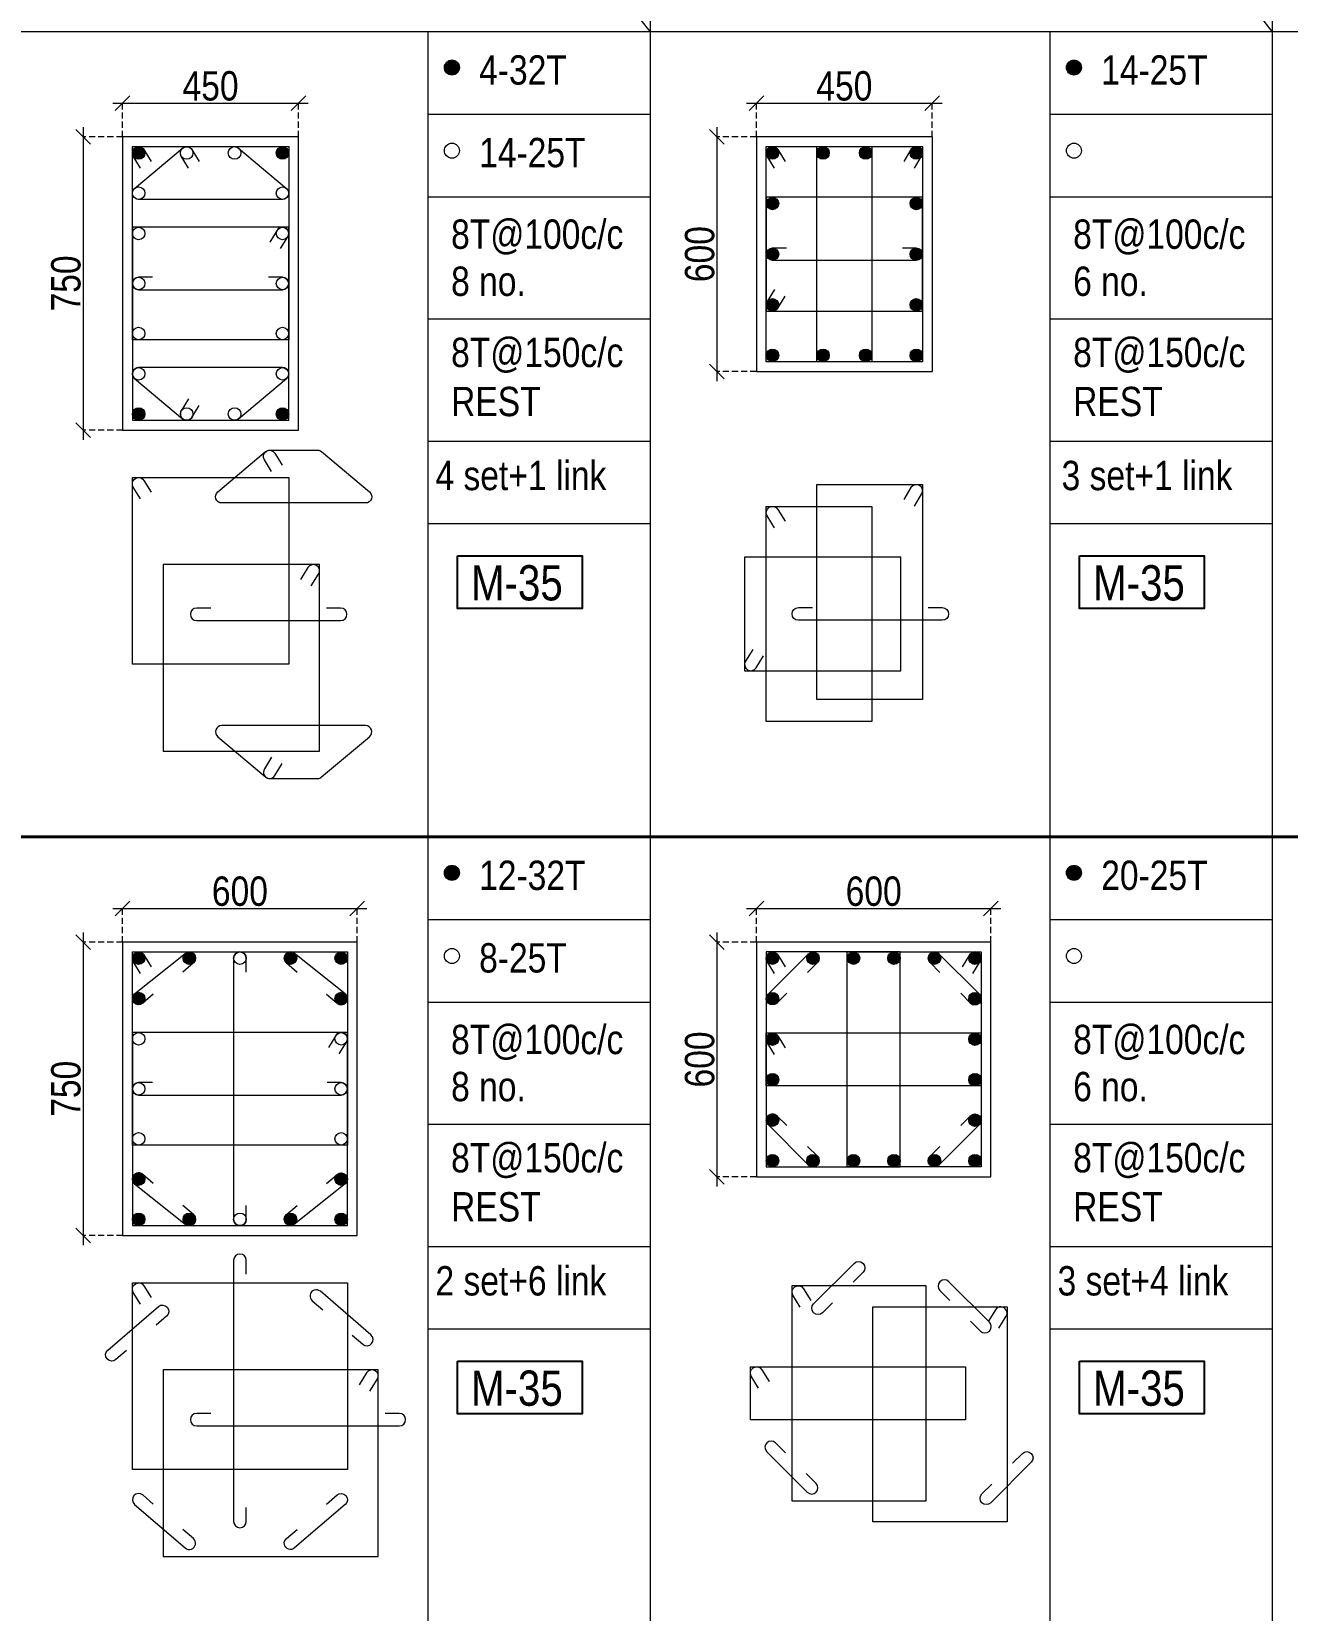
# Model space of a CAD drawing. Header units: millimetres. Extents: x 1112055 to 3390982, y -148532 to 766891.
# Drawn here: x 2790046 to 2802894, y 625028 to 641182 of the extents above; entities that cross this region are included whole.
import ezdxf
from ezdxf.enums import TextEntityAlignment as Align

# ---------------------------------------------------------------- set-up
doc = ezdxf.new("R2010")
doc.units = ezdxf.units.MM
doc.header["$PDMODE"] = 35
doc.header["$PDSIZE"] = -25
doc.linetypes.add('DASHED2', pattern=[0.375, 0.25, -0.125])
doc.linetypes.add('Hidden', pattern=[9.525, 6.35, -3.175])
for name, color, linetype, lineweight in [('B COL. SIZE DIM', 220, 'Continuous', 25), ('B COLSCH', 204, 'Continuous', 20), ('B COLUMN', 1, 'Hidden', 9), ('B STEEL', 34, 'Continuous', 15)]:
    doc.layers.add(name, color=color, linetype=linetype, lineweight=lineweight)
doc.layers.add('B TEXT', color=7, linetype='Continuous')
doc.styles.add('dim inside', font='romans.shx', dxfattribs={"width": 0.8, "height": 125})
doc.styles.add('SWINC', font='swissc.ttf')
doc.dimstyles.new('dim inside', dxfattribs={"dimtxt": 125, "dimasz": 100, "dimexe": 0, "dimexo": 0, "dimgap": 10, "dimtad": 0, "dimdec": 0, "dimzin": 0, "dimdsep": 46, "dimtxsty": 'dim inside', "dimblk": 'SMALL', "dimcen": 0.09, "dimadec": 0, "dimazin": 0, "dimtfac": 1, "dimtdec": 0, "dimtofl": 0, "dimtmove": 0, "dimatfit": 3, "dimfxl": 1, "dimtolj": 1, "dimtzin": 0, "dimarcsym": 2})

# ---------------------------------------------------------------- blocks, each defined once
blk = doc.blocks.new('_Oblique')
at = {"color": 0, "linetype": 'ByBlock', "lineweight": -2}
blk.add_line((-0.5, -0.5), (0.5, 0.5), dxfattribs=at)
blk = doc.blocks.new('*D5541')
at = {"layer": 'B COL. SIZE DIM', "color": 250, "lineweight": 9, "ltscale": 250, "transparency": 16777216}
blk.add_line((2790877, 632210), (2793477, 632210), dxfattribs=at)
at = {"layer": 'B COL. SIZE DIM', "color": 250, "linetype": 'DASHED2', "lineweight": 9, "ltscale": 250, "transparency": 16777216}
for p, q in [((2790977, 631865), (2790977, 632210)), ((2793377, 631865), (2793377, 632210))]:
    blk.add_line(p, q, dxfattribs=at)
at = {"layer": 'Defpoints', "color": 0, "lineweight": 40, "transparency": 16777216}
for p in [(2793377, 632210), (2790977, 631865), (2793377, 631865)]:
    blk.add_point(p, dxfattribs=at)
at = {"layer": 'B COL. SIZE DIM', "color": 250, "lineweight": 9, "transparency": 16777216, "xscale": 150, "yscale": 150, "zscale": 150, "rotation": 180}
blk.add_blockref('_Oblique', (2790977, 632210), dxfattribs=at)
at = {"layer": 'B COL. SIZE DIM', "color": 250, "lineweight": 9, "transparency": 16777216, "xscale": 150, "yscale": 150, "zscale": 150}
blk.add_blockref('_Oblique', (2793377, 632210), dxfattribs=at)
at = {"layer": 'B COL. SIZE DIM', "color": 6, "transparency": 16777216, "insert": (2792177, 632385), "char_height": 300, "attachment_point": 5, "style": 'SWINC'}
blk.add_mtext('\\A1;600', dxfattribs=at)
blk = doc.blocks.new('*D5542')
at = {"layer": 'B COL. SIZE DIM', "color": 250, "lineweight": 9, "ltscale": 250, "transparency": 16777216}
blk.add_line((2790573, 631965), (2790573, 628765), dxfattribs=at)
at = {"layer": 'B COL. SIZE DIM', "color": 250, "linetype": 'DASHED2', "lineweight": 9, "ltscale": 250, "transparency": 16777216}
for p, q in [((2790977, 631865), (2790573, 631865)), ((2790977, 628865), (2790573, 628865))]:
    blk.add_line(p, q, dxfattribs=at)
at = {"layer": 'Defpoints', "color": 0, "lineweight": 40, "transparency": 16777216}
for p in [(2790977, 631865), (2790573, 628865), (2790977, 628865)]:
    blk.add_point(p, dxfattribs=at)
at = {"layer": 'B COL. SIZE DIM', "color": 250, "lineweight": 9, "transparency": 16777216, "xscale": 150, "yscale": 150, "zscale": 150}
for p, rotation in [((2790573, 631865), 90), ((2790573, 628865), 270)]:
    blk.add_blockref('_Oblique', p, dxfattribs=dict(at, rotation=rotation))
at = {"layer": 'B COL. SIZE DIM', "color": 6, "transparency": 16777216, "insert": (2790398, 630365), "char_height": 300, "attachment_point": 5, "rotation": 90, "style": 'SWINC'}
blk.add_mtext('\\A1;750', dxfattribs=at)
blk = doc.blocks.new('*D5553')
at = {"layer": 'B COL. SIZE DIM', "color": 250, "lineweight": 9, "ltscale": 250, "transparency": 16777216}
blk.add_line((2797361, 632210), (2799961, 632210), dxfattribs=at)
at = {"layer": 'B COL. SIZE DIM', "color": 250, "linetype": 'DASHED2', "lineweight": 9, "ltscale": 250, "transparency": 16777216}
for p, q in [((2797461, 631865), (2797461, 632210)), ((2799861, 631865), (2799861, 632210))]:
    blk.add_line(p, q, dxfattribs=at)
at = {"layer": 'Defpoints', "color": 0, "lineweight": 40, "transparency": 16777216}
for p in [(2799861, 632210), (2797461, 631865), (2799861, 631865)]:
    blk.add_point(p, dxfattribs=at)
at = {"layer": 'B COL. SIZE DIM', "color": 250, "lineweight": 9, "transparency": 16777216, "xscale": 150, "yscale": 150, "zscale": 150, "rotation": 180}
blk.add_blockref('_Oblique', (2797461, 632210), dxfattribs=at)
at = {"layer": 'B COL. SIZE DIM', "color": 250, "lineweight": 9, "transparency": 16777216, "xscale": 150, "yscale": 150, "zscale": 150}
blk.add_blockref('_Oblique', (2799861, 632210), dxfattribs=at)
at = {"layer": 'B COL. SIZE DIM', "color": 6, "transparency": 16777216, "insert": (2798661, 632385), "char_height": 300, "attachment_point": 5, "style": 'SWINC'}
blk.add_mtext('\\A1;600', dxfattribs=at)
blk = doc.blocks.new('*D5554')
at = {"layer": 'B COL. SIZE DIM', "color": 250, "lineweight": 9, "ltscale": 250, "transparency": 16777216}
blk.add_line((2797057, 631965), (2797057, 629365), dxfattribs=at)
at = {"layer": 'B COL. SIZE DIM', "color": 250, "linetype": 'DASHED2', "lineweight": 9, "ltscale": 250, "transparency": 16777216}
for p, q in [((2797461, 631865), (2797057, 631865)), ((2797461, 629465), (2797057, 629465))]:
    blk.add_line(p, q, dxfattribs=at)
at = {"layer": 'Defpoints', "color": 0, "lineweight": 40, "transparency": 16777216}
for p in [(2797461, 631865), (2797057, 629465), (2797461, 629465)]:
    blk.add_point(p, dxfattribs=at)
at = {"layer": 'B COL. SIZE DIM', "color": 250, "lineweight": 9, "transparency": 16777216, "xscale": 150, "yscale": 150, "zscale": 150}
for p, rotation in [((2797057, 631865), 90), ((2797057, 629465), 270)]:
    blk.add_blockref('_Oblique', p, dxfattribs=dict(at, rotation=rotation))
at = {"layer": 'B COL. SIZE DIM', "color": 6, "transparency": 16777216, "insert": (2796882, 630665), "char_height": 300, "attachment_point": 5, "rotation": 90, "style": 'SWINC'}
blk.add_mtext('\\A1;600', dxfattribs=at)
blk = doc.blocks.new('*D5727')
at = {"layer": 'B COL. SIZE DIM', "color": 250, "lineweight": 9, "ltscale": 250, "transparency": 16777216}
blk.add_line((2790877, 640450), (2792877, 640450), dxfattribs=at)
at = {"layer": 'B COL. SIZE DIM', "color": 250, "linetype": 'DASHED2', "lineweight": 9, "ltscale": 250, "transparency": 16777216}
for p, q in [((2790977, 640105), (2790977, 640450)), ((2792777, 640105), (2792777, 640450))]:
    blk.add_line(p, q, dxfattribs=at)
at = {"layer": 'Defpoints', "color": 0, "lineweight": 40, "transparency": 16777216}
for p in [(2792777, 640450), (2790977, 640105), (2792777, 640105)]:
    blk.add_point(p, dxfattribs=at)
at = {"layer": 'B COL. SIZE DIM', "color": 250, "lineweight": 9, "transparency": 16777216, "xscale": 150, "yscale": 150, "zscale": 150, "rotation": 180}
blk.add_blockref('_Oblique', (2790977, 640450), dxfattribs=at)
at = {"layer": 'B COL. SIZE DIM', "color": 250, "lineweight": 9, "transparency": 16777216, "xscale": 150, "yscale": 150, "zscale": 150}
blk.add_blockref('_Oblique', (2792777, 640450), dxfattribs=at)
at = {"layer": 'B COL. SIZE DIM', "color": 6, "transparency": 16777216, "insert": (2791877, 640625), "char_height": 300, "attachment_point": 5, "style": 'SWINC'}
blk.add_mtext('\\A1;450', dxfattribs=at)
blk = doc.blocks.new('*D5728')
at = {"layer": 'B COL. SIZE DIM', "color": 250, "lineweight": 9, "ltscale": 250, "transparency": 16777216}
blk.add_line((2790573, 640205), (2790573, 637005), dxfattribs=at)
at = {"layer": 'B COL. SIZE DIM', "color": 250, "linetype": 'DASHED2', "lineweight": 9, "ltscale": 250, "transparency": 16777216}
for p, q in [((2790977, 640105), (2790573, 640105)), ((2790977, 637105), (2790573, 637105))]:
    blk.add_line(p, q, dxfattribs=at)
at = {"layer": 'Defpoints', "color": 0, "lineweight": 40, "transparency": 16777216}
for p in [(2790977, 640105), (2790573, 637105), (2790977, 637105)]:
    blk.add_point(p, dxfattribs=at)
at = {"layer": 'B COL. SIZE DIM', "color": 250, "lineweight": 9, "transparency": 16777216, "xscale": 150, "yscale": 150, "zscale": 150}
for p, rotation in [((2790573, 640105), 90), ((2790573, 637105), 270)]:
    blk.add_blockref('_Oblique', p, dxfattribs=dict(at, rotation=rotation))
at = {"layer": 'B COL. SIZE DIM', "color": 6, "transparency": 16777216, "insert": (2790398, 638605), "char_height": 300, "attachment_point": 5, "rotation": 90, "style": 'SWINC'}
blk.add_mtext('\\A1;750', dxfattribs=at)
blk = doc.blocks.new('*D5729')
at = {"layer": 'B COL. SIZE DIM', "color": 250, "lineweight": 9, "ltscale": 250, "transparency": 16777216}
blk.add_line((2797361, 640450), (2799361, 640450), dxfattribs=at)
at = {"layer": 'B COL. SIZE DIM', "color": 250, "linetype": 'DASHED2', "lineweight": 9, "ltscale": 250, "transparency": 16777216}
for p, q in [((2797461, 640105), (2797461, 640450)), ((2799261, 640105), (2799261, 640450))]:
    blk.add_line(p, q, dxfattribs=at)
at = {"layer": 'Defpoints', "color": 0, "lineweight": 40, "transparency": 16777216}
for p in [(2799261, 640450), (2797461, 640105), (2799261, 640105)]:
    blk.add_point(p, dxfattribs=at)
at = {"layer": 'B COL. SIZE DIM', "color": 250, "lineweight": 9, "transparency": 16777216, "xscale": 150, "yscale": 150, "zscale": 150, "rotation": 180}
blk.add_blockref('_Oblique', (2797461, 640450), dxfattribs=at)
at = {"layer": 'B COL. SIZE DIM', "color": 250, "lineweight": 9, "transparency": 16777216, "xscale": 150, "yscale": 150, "zscale": 150}
blk.add_blockref('_Oblique', (2799261, 640450), dxfattribs=at)
at = {"layer": 'B COL. SIZE DIM', "color": 6, "transparency": 16777216, "insert": (2798361, 640625), "char_height": 300, "attachment_point": 5, "style": 'SWINC'}
blk.add_mtext('\\A1;450', dxfattribs=at)
blk = doc.blocks.new('*D5730')
at = {"layer": 'B COL. SIZE DIM', "color": 250, "lineweight": 9, "ltscale": 250, "transparency": 16777216}
blk.add_line((2797057, 640205), (2797057, 637605), dxfattribs=at)
at = {"layer": 'B COL. SIZE DIM', "color": 250, "linetype": 'DASHED2', "lineweight": 9, "ltscale": 250, "transparency": 16777216}
for p, q in [((2797461, 640105), (2797057, 640105)), ((2797461, 637705), (2797057, 637705))]:
    blk.add_line(p, q, dxfattribs=at)
at = {"layer": 'Defpoints', "color": 0, "lineweight": 40, "transparency": 16777216}
for p in [(2797461, 640105), (2797057, 637705), (2797461, 637705)]:
    blk.add_point(p, dxfattribs=at)
at = {"layer": 'B COL. SIZE DIM', "color": 250, "lineweight": 9, "transparency": 16777216, "xscale": 150, "yscale": 150, "zscale": 150}
for p, rotation in [((2797057, 640105), 90), ((2797057, 637705), 270)]:
    blk.add_blockref('_Oblique', p, dxfattribs=dict(at, rotation=rotation))
at = {"layer": 'B COL. SIZE DIM', "color": 6, "transparency": 16777216, "insert": (2796882, 638905), "char_height": 300, "attachment_point": 5, "rotation": 90, "style": 'SWINC'}
blk.add_mtext('\\A1;600', dxfattribs=at)

msp = doc.modelspace()

# ---------------------------------------------------------------- hatches: boundary and pattern name
at = {"layer": 'B STEEL', "lineweight": 9, "ltscale": 0.5}
h = msp.add_hatch(color=34, dxfattribs=at)
edge = h.paths.add_edge_path()
edge.add_arc((2794346, 640814.1), 76.8, 0, 360)
h = msp.add_hatch(color=34, dxfattribs=at)
edge = h.paths.add_edge_path()
edge.add_arc((2800710.1, 640814.1), 76.8, 0, 360)
h = msp.add_hatch(color=34, dxfattribs=at)
edge = h.paths.add_edge_path()
edge.add_arc((2791141.2, 639940.9), 64, 0, 360)
h = msp.add_hatch(color=34, dxfattribs=at)
edge = h.paths.add_edge_path()
edge.add_arc((2792613.2, 639940.9), 64, 180, 540, ccw=False)
h = msp.add_hatch(color=34, dxfattribs=at)
edge = h.paths.add_edge_path()
edge.add_arc((2797625.2, 639940.9), 64, 0, 360)
h = msp.add_hatch(color=34, dxfattribs=at)
edge = h.paths.add_edge_path()
edge.add_arc((2798143.1, 639940.9), 64, 180, 540, ccw=False)
h = msp.add_hatch(color=34, dxfattribs=at)
edge = h.paths.add_edge_path()
edge.add_arc((2798579.1, 639940.9), 64, 180, 540, ccw=False)
h = msp.add_hatch(color=34, dxfattribs=at)
edge = h.paths.add_edge_path()
edge.add_arc((2799097.1, 639940.9), 64, 180, 540, ccw=False)
h = msp.add_hatch(color=34, dxfattribs=at)
edge = h.paths.add_edge_path()
edge.add_arc((2797625.2, 639422.9), 64, 180, 540, ccw=False)
h = msp.add_hatch(color=3, dxfattribs=at)
edge = h.paths.add_edge_path()
edge.add_arc((2799097.1, 639422.9), 64, 180, 540, ccw=False)
h = msp.add_hatch(color=34, dxfattribs=at)
edge = h.paths.add_edge_path()
edge.add_arc((2797625.2, 638904.9), 64, 180, 540, ccw=False)
h = msp.add_hatch(color=3, dxfattribs=at)
edge = h.paths.add_edge_path()
edge.add_arc((2799097.1, 638904.9), 64, 180, 540, ccw=False)
h = msp.add_hatch(color=34, dxfattribs=at)
edge = h.paths.add_edge_path()
edge.add_arc((2797625.2, 638386.9), 64, 180, 540, ccw=False)
h = msp.add_hatch(color=3, dxfattribs=at)
edge = h.paths.add_edge_path()
edge.add_arc((2799097.1, 638386.9), 64, 180, 540, ccw=False)
h = msp.add_hatch(color=34, dxfattribs=at)
edge = h.paths.add_edge_path()
edge.add_arc((2797625.2, 637868.9), 64, 0, 360, ccw=False)
h = msp.add_hatch(color=34, dxfattribs=at)
edge = h.paths.add_edge_path()
edge.add_arc((2798143.1, 637868.9), 64, 180, 540, ccw=False)
h = msp.add_hatch(color=34, dxfattribs=at)
edge = h.paths.add_edge_path()
edge.add_arc((2798579.1, 637868.9), 64, 180, 540, ccw=False)
h = msp.add_hatch(color=34, dxfattribs=at)
edge = h.paths.add_edge_path()
edge.add_arc((2799097.1, 637868.9), 64, -180, 180)
h = msp.add_hatch(color=34, dxfattribs=at)
edge = h.paths.add_edge_path()
edge.add_arc((2791141.2, 637268.9), 64, 0, 360, ccw=False)
h = msp.add_hatch(color=34, dxfattribs=at)
edge = h.paths.add_edge_path()
edge.add_arc((2792613.2, 637268.9), 64, -180, 180)
h = msp.add_hatch(color=34, dxfattribs=at)
edge = h.paths.add_edge_path()
edge.add_arc((2794346, 632574.2), 76.8, 0, 360)
h = msp.add_hatch(color=34, dxfattribs=at)
edge = h.paths.add_edge_path()
edge.add_arc((2800710.1, 632574.2), 76.8, 0, 360)
h = msp.add_hatch(color=34, dxfattribs=at)
edge = h.paths.add_edge_path()
edge.add_arc((2791141.2, 631701), 64, 0, 360)
at = {"layer": 'B STEEL', "lineweight": 30}
h = msp.add_hatch(color=34, dxfattribs=at)
edge = h.paths.add_edge_path()
edge.add_arc((2791659.2, 631701), 64, 0, 360)
h = msp.add_hatch(color=34, dxfattribs=at)
edge = h.paths.add_edge_path()
edge.add_arc((2792695.2, 631701), 64, 0, 360)
at = {"layer": 'B STEEL', "lineweight": 9, "ltscale": 0.5}
h = msp.add_hatch(color=34, dxfattribs=at)
edge = h.paths.add_edge_path()
edge.add_arc((2793213.2, 631701), 64, 180, 540, ccw=False)
h = msp.add_hatch(color=34, dxfattribs=at)
edge = h.paths.add_edge_path()
edge.add_arc((2797625.2, 631701), 64, 0, 360)
h = msp.add_hatch(color=34, dxfattribs=at)
edge = h.paths.add_edge_path()
edge.add_arc((2798039.5, 631701), 64, 180, 540, ccw=False)
at = {"layer": 'B STEEL'}
h = msp.add_hatch(color=34, dxfattribs=at)
edge = h.paths.add_edge_path()
edge.add_arc((2798453.9, 631701), 64, 0, 360)
h = msp.add_hatch(color=34, dxfattribs=at)
edge = h.paths.add_edge_path()
edge.add_arc((2798868.3, 631701), 64, 0, 360)
at = {"layer": 'B STEEL', "lineweight": 9, "ltscale": 0.5}
h = msp.add_hatch(color=34, dxfattribs=at)
edge = h.paths.add_edge_path()
edge.add_arc((2799282.7, 631701), 64, 180, 540, ccw=False)
h = msp.add_hatch(color=34, dxfattribs=at)
edge = h.paths.add_edge_path()
edge.add_arc((2799697.1, 631701), 64, 180, 540, ccw=False)
at = {"layer": 'B STEEL', "lineweight": 30}
h = msp.add_hatch(color=34, dxfattribs=at)
edge = h.paths.add_edge_path()
edge.add_arc((2791141.2, 631289), 64, 0, 360)
h = msp.add_hatch(color=34, dxfattribs=at)
edge = h.paths.add_edge_path()
edge.add_arc((2793213.2, 631289), 64, 0, 360)
at = {"layer": 'B STEEL', "lineweight": 9, "ltscale": 0.5}
h = msp.add_hatch(color=34, dxfattribs=at)
edge = h.paths.add_edge_path()
edge.add_arc((2797625.2, 631286.6), 64, 0, 360)
h = msp.add_hatch(color=34, dxfattribs=at)
edge = h.paths.add_edge_path()
edge.add_arc((2799697.1, 631286.6), 64, 180, 540, ccw=False)
at = {"layer": 'B STEEL'}
h = msp.add_hatch(color=34, dxfattribs=at)
edge = h.paths.add_edge_path()
edge.add_arc((2797625.2, 630872.2), 64, 0, 360)
h = msp.add_hatch(color=34, dxfattribs=at)
edge = h.paths.add_edge_path()
edge.add_arc((2799697.1, 630872.2), 64, 0, 360)
h = msp.add_hatch(color=34, dxfattribs=at)
edge = h.paths.add_edge_path()
edge.add_arc((2797625.2, 630457.9), 64, 0, 360)
h = msp.add_hatch(color=34, dxfattribs=at)
edge = h.paths.add_edge_path()
edge.add_arc((2799697.1, 630457.9), 64, 0, 360)
at = {"layer": 'B STEEL', "lineweight": 9, "ltscale": 0.5}
h = msp.add_hatch(color=34, dxfattribs=at)
edge = h.paths.add_edge_path()
edge.add_arc((2797625.2, 630043.5), 64, 0, 360)
h = msp.add_hatch(color=34, dxfattribs=at)
edge = h.paths.add_edge_path()
edge.add_arc((2799697.1, 630043.5), 64, 180, 540, ccw=False)
h = msp.add_hatch(color=34, dxfattribs=at)
edge = h.paths.add_edge_path()
edge.add_arc((2797625.2, 629629.1), 64, 0, 360, ccw=False)
h = msp.add_hatch(color=34, dxfattribs=at)
edge = h.paths.add_edge_path()
edge.add_arc((2798039.5, 629629.1), 64, -180, 180)
at = {"layer": 'B STEEL'}
h = msp.add_hatch(color=34, dxfattribs=at)
edge = h.paths.add_edge_path()
edge.add_arc((2798453.9, 629629.1), 64, 0, 360)
h = msp.add_hatch(color=34, dxfattribs=at)
edge = h.paths.add_edge_path()
edge.add_arc((2798868.3, 629629.1), 64, 0, 360)
at = {"layer": 'B STEEL', "lineweight": 9, "ltscale": 0.5}
h = msp.add_hatch(color=34, dxfattribs=at)
edge = h.paths.add_edge_path()
edge.add_arc((2799282.7, 629629.1), 64, -180, 180)
h = msp.add_hatch(color=34, dxfattribs=at)
edge = h.paths.add_edge_path()
edge.add_arc((2799697.1, 629629.1), 64, -180, 180)
at = {"layer": 'B STEEL', "lineweight": 30}
h = msp.add_hatch(color=34, dxfattribs=at)
edge = h.paths.add_edge_path()
edge.add_arc((2791141.2, 629441), 64, 0, 360)
h = msp.add_hatch(color=34, dxfattribs=at)
edge = h.paths.add_edge_path()
edge.add_arc((2793213.2, 629441), 64, 0, 360)
at = {"layer": 'B STEEL', "lineweight": 9, "ltscale": 0.5}
h = msp.add_hatch(color=34, dxfattribs=at)
edge = h.paths.add_edge_path()
edge.add_arc((2791141.2, 629029.1), 64, 0, 360, ccw=False)
at = {"layer": 'B STEEL', "lineweight": 30}
h = msp.add_hatch(color=34, dxfattribs=at)
edge = h.paths.add_edge_path()
edge.add_arc((2791659.2, 629029.1), 64, 0, 360)
h = msp.add_hatch(color=34, dxfattribs=at)
edge = h.paths.add_edge_path()
edge.add_arc((2792695.2, 629029.1), 64, 0, 360)
at = {"layer": 'B STEEL', "lineweight": 9, "ltscale": 0.5}
h = msp.add_hatch(color=34, dxfattribs=at)
edge = h.paths.add_edge_path()
edge.add_arc((2793213.2, 629029.1), 64, -180, 180)

# ---------------------------------------------------------------- linework, layer by layer
at = {"color": 1, "lineweight": 40}
msp.add_line((2487307.1, 632942.5), (2815548.4, 632942.5), dxfattribs=at)
at = {"layer": 'B COLSCH', "color": 250, "lineweight": 0}
for p, q in [((2796374.1, 641182.4), (2789890.1, 649422.2)), ((2796374.1, 649422.2), (2796374.1, 574628.3)), ((2802738.2, 641182.4), (2796374.1, 649422.2)), ((2802738.2, 649422.2), (2802738.2, 574628.3)), ((2686433.2, 641182.4), (2815548.4, 641182.4)), ((2794099.7, 641182.4), (2794099.7, 583503.5)), ((2800463.8, 641182.4), (2800463.8, 583503.5)), ((2794099.7, 640337.4), (2796374.1, 640337.4)), ((2800463.8, 640337.4), (2802738.2, 640337.4)), ((2794099.7, 639492.4), (2796374.1, 639492.4)), ((2800463.8, 639492.4), (2802738.2, 639492.4)), ((2794099.7, 638242.6), (2796374.1, 638242.6)), ((2800463.8, 638242.6), (2802738.2, 638242.6)), ((2794099.7, 636992.8), (2796374.1, 636992.8)), ((2800463.8, 636992.8), (2802738.2, 636992.8)), ((2794099.7, 636147.8), (2796374.1, 636147.8)), ((2800463.8, 636147.8), (2802738.2, 636147.8)), ((2686433.2, 632942.5), (2815548.4, 632942.5)), ((2794099.7, 632097.5), (2796374.1, 632097.5)), ((2800463.8, 632097.5), (2802738.2, 632097.5)), ((2794099.7, 631252.5), (2796374.1, 631252.5)), ((2800463.8, 631252.5), (2802738.2, 631252.5)), ((2794099.7, 630002.8), (2796374.1, 630002.8)), ((2800463.8, 630002.8), (2802738.2, 630002.8)), ((2794099.7, 628753), (2796374.1, 628753)), ((2800463.8, 628753), (2802738.2, 628753)), ((2794099.7, 627908), (2796374.1, 627908)), ((2800463.8, 627908), (2802738.2, 627908))]:
    msp.add_line(p, q, dxfattribs=at)
at = {"layer": 'B COLUMN', "color": 1, "linetype": 'ByBlock', "lineweight": 20}
for points in [[(2790977.2, 637104.9), (2792777.2, 637104.9), (2792777.2, 640104.9), (2790977.2, 640104.9)], [(2797461.1, 637704.9), (2799261.1, 637704.9), (2799261.1, 640104.9), (2797461.1, 640104.9)], [(2790977.2, 628865), (2793377.2, 628865), (2793377.2, 631865.1), (2790977.2, 631865.1)], [(2797461.1, 629465.1), (2799861.1, 629465.1), (2799861.1, 631865.1), (2797461.1, 631865.1)]]:
    msp.add_lwpolyline(points, close=True, dxfattribs=at)
at = {"layer": 'B STEEL', "color": 34, "lineweight": 9, "ltscale": 0.5}
for points in [[(2791161.4, 639785.8), (2791086.7, 639907.3, -1), (2791195.7, 639974.4), (2791270.5, 639853)], [(2791652.1, 639785.8), (2791577.3, 639907.3, -1), (2791686.4, 639974.4), (2791761.1, 639853)], [(2797645.4, 639785.8), (2797570.6, 639907.3, -1), (2797679.7, 639974.4), (2797754.4, 639853)], [(2799076.9, 639785.8), (2799151.6, 639907.3, 1), (2799042.6, 639974.4), (2798967.8, 639853)], [(2798954.5, 638968.9), (2799097.1, 638968.9, -1), (2799097.1, 638840.9), (2797625.2, 638840.9, -1), (2797625.2, 638968.9), (2797767.8, 638968.9)], [(2791283.8, 638668.9), (2791141.2, 638668.9, 1), (2791141.2, 638540.9), (2792613.2, 638540.9, 1), (2792613.2, 638668.9), (2792470.5, 638668.9)], [(2797645.4, 638541.9), (2797570.6, 638420.5, 1), (2797679.7, 638353.4), (2797754.4, 638474.8)], [(2791652.1, 637423.9), (2791577.3, 637302.5, 1), (2791686.4, 637235.3), (2791761.1, 637356.8)], [(2792501.8, 636680.1), (2792427.1, 636801.6, -1), (2792536.1, 636868.7), (2792610.9, 636747.2)], [(2791161.4, 636400.9), (2791086.7, 636522.3, -1), (2791195.7, 636589.5), (2791270.5, 636468)], [(2799076.9, 636328.1), (2799151.6, 636449.5, 1), (2799042.6, 636516.7), (2798967.8, 636395.2)], [(2797645.4, 636105), (2797570.6, 636226.5, -1), (2797679.7, 636293.6), (2797754.4, 636172.1)], [(2792907.7, 635510.2), (2792982.4, 635631.7, 1), (2792873.4, 635698.8), (2792798.6, 635577.3)], [(2791878, 635283.9), (2791735.3, 635283.9, 1), (2791735.3, 635155.9), (2793207.3, 635155.9, 1), (2793207.3, 635283.9), (2793064.6, 635283.9)], [(2799220, 635288.1), (2799362.7, 635288.1, -1), (2799362.7, 635160), (2797890.7, 635160, -1), (2797890.7, 635288.1), (2798033.4, 635288.1)], [(2797424.1, 634861.1), (2797349.4, 634739.6, 1), (2797458.4, 634672.5), (2797533.2, 634794)], [(2792501.8, 633759.7), (2792427.1, 633638.2, 1), (2792536.1, 633571.1), (2792610.9, 633692.6)], [(2791161.4, 631546), (2791086.7, 631667.5, -1), (2791195.7, 631734.6), (2791270.5, 631613.1)], [(2791291.1, 631333.5), (2791182.9, 631240.5, -1), (2791099.5, 631337.6), (2791617.4, 631749.6, -1), (2791700.9, 631652.5), (2791592.7, 631559.5)], [(2792241.2, 631558.4), (2792241.2, 631701, 1), (2792113.2, 631701), (2792113.2, 629029.1, 1), (2792241.2, 629029.1), (2792241.2, 629171.7)], [(2793063.2, 631333.5), (2793171.4, 631240.5, 1), (2793254.9, 631337.6), (2792736.9, 631749.6, 1), (2792653.4, 631652.5), (2792761.6, 631559.5)], [(2797645.4, 631546), (2797570.6, 631667.5, -1), (2797679.7, 631734.6), (2797754.4, 631613.1)], [(2797771.3, 631342.2), (2797670.4, 631241.4, -1), (2797579.9, 631331.9), (2797994.3, 631746.3, -1), (2798084.8, 631655.8), (2797984, 631554.9)], [(2799551, 631342.2), (2799651.9, 631241.4, 1), (2799742.4, 631331.9), (2799328, 631746.3, 1), (2799237.5, 631655.8), (2799338.3, 631554.9)], [(2799676.9, 631546), (2799751.6, 631667.5, 1), (2799642.6, 631734.6), (2799567.8, 631613.1)], [(2793192.9, 630722), (2793267.7, 630843.5, 1), (2793158.6, 630910.6), (2793083.9, 630789.1)], [(2797645.4, 630717.2), (2797570.6, 630838.7, -1), (2797679.7, 630905.8), (2797754.4, 630784.3)], [(2791283.8, 630429.1), (2791141.2, 630429.1, 1), (2791141.2, 630301), (2793213.2, 630301, 1), (2793213.2, 630429.1), (2793070.5, 630429.1)], [(2797771.3, 629987.9), (2797670.4, 630088.7, 1), (2797579.9, 629998.2), (2797994.3, 629583.8, 1), (2798084.8, 629674.3), (2797984, 629775.2)], [(2799551, 629987.9), (2799651.9, 630088.7, -1), (2799742.4, 629998.2), (2799328, 629583.8, -1), (2799237.5, 629674.3), (2799338.3, 629775.2)], [(2791291.1, 629396.6), (2791182.9, 629489.6, 1), (2791099.5, 629392.5), (2791617.4, 628980.5, 1), (2791700.9, 629077.6), (2791592.7, 629170.6)], [(2793063.2, 629396.6), (2793171.4, 629489.6, -1), (2793254.9, 629392.5), (2792736.9, 628980.5, -1), (2792653.4, 629077.6), (2792761.6, 629170.6)], [(2792241.2, 628467.5), (2792241.2, 628610.1, 1), (2792113.2, 628610.1), (2792113.2, 625938.2, 1), (2792241.2, 625938.2), (2792241.2, 626080.8)], [(2798238.2, 628174.9), (2798137.4, 628074, -1), (2798046.8, 628164.6), (2798461.2, 628579, -1), (2798551.8, 628488.4), (2798450.9, 628387.6)], [(2799652.8, 627987.4), (2799753.7, 627886.5, 1), (2799844.3, 627977.1), (2799429.9, 628391.4, 1), (2799339.3, 628300.9), (2799440.2, 628200)], [(2791161.4, 628161), (2791086.7, 628282.5, -1), (2791195.7, 628349.6), (2791270.5, 628228.1)], [(2793326.2, 627843.5), (2793434.4, 627750.5, 1), (2793517.9, 627847.6), (2792999.9, 628292.9, 1), (2792916.4, 628195.8), (2793024.6, 628102.8)], [(2797909.4, 628130.4), (2797834.6, 628251.9, -1), (2797943.7, 628319), (2798018.4, 628197.5)], [(2791017.1, 627687.8), (2790909, 627594.8, -1), (2790825.5, 627691.9), (2791343.5, 628137.2, -1), (2791427, 628040.1), (2791318.8, 627947.1)], [(2799940.9, 627915.8), (2800015.6, 628037.3, 1), (2799906.6, 628104.4), (2799831.8, 627982.9)], [(2793507.7, 627270.4), (2793582.4, 627391.8, 1), (2793473.4, 627459), (2793398.6, 627337.5)], [(2797483.5, 627301.6), (2797408.7, 627423.1, -1), (2797517.7, 627490.2), (2797592.5, 627368.7)], [(2791878, 627044.1), (2791735.3, 627044.1, 1), (2791735.3, 626916.1), (2793807.3, 626916.1, 1), (2793807.3, 627044.1), (2793664.6, 627044.1)], [(2797759.1, 626641.3), (2797658.2, 626742.1, 1), (2797567.7, 626651.6), (2797982.1, 626237.2, 1), (2798072.6, 626327.7), (2797971.8, 626428.6)], [(2800081.4, 626533.3), (2800182.3, 626634.2, -1), (2800272.8, 626543.7), (2799858.4, 626129.3, -1), (2799767.9, 626219.8), (2799868.7, 626320.7)], [(2791291.1, 626116.3), (2791182.9, 626209.3, 1), (2791099.5, 626112.2), (2791617.4, 625666.9, 1), (2791700.9, 625764), (2791592.7, 625856.9)], [(2793063.2, 626116.3), (2793171.4, 626209.3, -1), (2793254.9, 626112.2), (2792736.9, 625666.9, -1), (2792653.4, 625764), (2792761.6, 625856.9)]]:
    msp.add_lwpolyline(points, format="xyb", dxfattribs=at)
for points in [[(2792677.2, 638028.9), (2791077.2, 638028.9), (2791077.2, 640004.9), (2792677.2, 640004.9)], [(2798643.1, 640004.9), (2798643.1, 637804.9), (2797561.1, 637804.9), (2797561.1, 640004.9)], [(2799161.1, 640004.9), (2799161.1, 637804.9), (2798079.1, 637804.9), (2798079.1, 640004.9)], [(2797561.1, 638322.9), (2799161.1, 638322.9), (2799161.1, 639486.9), (2797561.1, 639486.9)], [(2792677.2, 639180.9), (2791077.2, 639180.9), (2791077.2, 637204.9), (2792677.2, 637204.9)], [(2792677.2, 634710.6), (2791077.2, 634710.6), (2791077.2, 636619.9), (2792677.2, 636619.9)], [(2799161.1, 636547.1), (2799161.1, 634347.1), (2798079.1, 634347.1), (2798079.1, 636547.1)], [(2798643.1, 636324), (2798643.1, 634124), (2797561.1, 634124), (2797561.1, 636324)], [(2792991.9, 635729.3), (2791391.9, 635729.3), (2791391.9, 633819.9), (2792991.9, 633819.9)], [(2797339.9, 634642), (2798939.9, 634642), (2798939.9, 635806.1), (2797339.9, 635806.1)], [(2793277.2, 629789), (2791077.2, 629789), (2791077.2, 631765.1), (2793277.2, 631765.1)], [(2797561.1, 629565.1), (2798932.4, 629565.1), (2798932.4, 631765.1), (2797561.1, 631765.1)], [(2799761.1, 629565.1), (2798389.9, 629565.1), (2798389.9, 631765.1), (2799761.1, 631765.1)], [(2793277.2, 630941.1), (2791077.2, 630941.1), (2791077.2, 628965), (2793277.2, 628965)], [(2797561.1, 630936.3), (2799761.1, 630936.3), (2799761.1, 630393.8), (2797561.1, 630393.8)], [(2793277.2, 626470.7), (2791077.2, 626470.7), (2791077.2, 628380.1), (2793277.2, 628380.1)], [(2797825.1, 626149.5), (2799196.3, 626149.5), (2799196.3, 628349.5), (2797825.1, 628349.5)], [(2800025.1, 625934.9), (2798653.9, 625934.9), (2798653.9, 628134.9), (2800025.1, 628134.9)], [(2793591.9, 627489.4), (2791391.9, 627489.4), (2791391.9, 625580.1), (2793591.9, 625580.1)], [(2797399.2, 627520.7), (2799599.2, 627520.7), (2799599.2, 626978.3), (2797399.2, 626978.3)]]:
    msp.add_lwpolyline(points, close=True, dxfattribs=at)
for points in [[(2791100, 639577.9), (2791590.7, 639989.9, -0.1764162), (2791631.8, 640004.9), (2792122.5, 640004.9, -0.1764162), (2792163.7, 639989.9), (2792654.3, 639577.9, -0.7000786), (2792613.2, 639464.9), (2791141.2, 639464.9, -0.7000786)], [(2791100, 637631.9), (2791590.7, 637219.9, 0.1764162), (2791631.8, 637204.9), (2792122.5, 637204.9, 0.1764162), (2792163.7, 637219.9), (2792654.3, 637631.9, 0.7000786), (2792613.2, 637744.9), (2791141.2, 637744.9, 0.7000786)], [(2791949.8, 636472.2), (2792440.4, 636884.2, -0.1764162), (2792481.6, 636899.2), (2792972.2, 636899.2, -0.1764162), (2793013.4, 636884.2), (2793504.1, 636472.2, -0.7000786), (2793462.9, 636359.1), (2791990.9, 636359.1, -0.7000786)], [(2791949.8, 633967.7), (2792440.4, 633555.7, 0.1764162), (2792481.6, 633540.7), (2792972.2, 633540.7, 0.1764162), (2793013.4, 633555.7), (2793504.1, 633967.7, 0.7000786), (2793462.9, 634080.7), (2791990.9, 634080.7, 0.7000786)]]:
    msp.add_lwpolyline(points, format="xyb", close=True, dxfattribs=at)
at = {"layer": 'B STEEL', "color": 3, "lineweight": 9, "ltscale": 0.5}
msp.add_lwpolyline([(2792592.9, 638961.8), (2792667.7, 639083.3, 1), (2792558.6, 639150.4), (2792483.9, 639029)], format="xyb", dxfattribs=at)
at = {"layer": 'B STEEL', "color": 34, "lineweight": 9, "ltscale": 0.5}
for centre, radius in [((2794346, 640814.1), 76.8), ((2800710.1, 640814.1), 76.8), ((2794346, 639963.8), 76.8), ((2800710.1, 639963.8), 76.8), ((2791141.2, 639940.9), 64), ((2791631.8, 639940.9), 64), ((2792122.5, 639940.9), 64), ((2792613.2, 639940.9), 64), ((2797625.2, 639940.9), 64), ((2798143.1, 639940.9), 64), ((2798579.1, 639940.9), 64), ((2799097.1, 639940.9), 64), ((2791141.2, 639528.9), 64), ((2797625.2, 639422.9), 64), ((2791141.2, 639116.9), 64), ((2797625.2, 638904.9), 64), ((2791141.2, 638604.9), 64), ((2797625.2, 638386.9), 64), ((2791141.2, 638092.9), 64), ((2797625.2, 637868.9), 64), ((2798143.1, 637868.9), 64), ((2798579.1, 637868.9), 64), ((2799097.1, 637868.9), 64), ((2791141.2, 637680.9), 64), ((2791141.2, 637268.9), 64), ((2791631.8, 637268.9), 64), ((2792122.5, 637268.9), 64), ((2792613.2, 637268.9), 64), ((2794346, 632574.2), 76.8), ((2800710.1, 632574.2), 76.8), ((2791141.2, 631701), 64), ((2791659.2, 631701), 64), ((2792177.2, 631701), 64), ((2792695.2, 631701), 64), ((2793213.2, 631701), 64), ((2794346, 631723.9), 76.8), ((2797625.2, 631701), 64), ((2798039.5, 631701), 64), ((2798453.9, 631701), 64), ((2798868.3, 631701), 64), ((2799282.7, 631701), 64), ((2799697.1, 631701), 64), ((2800710.1, 631723.9), 76.8), ((2791141.2, 631289), 64), ((2793213.2, 631289), 64), ((2797625.2, 631286.6), 64), ((2799697.1, 631286.6), 64), ((2791141.2, 630877), 64), ((2793213.2, 630877), 64), ((2797625.2, 630872.2), 64), ((2799697.1, 630872.2), 64), ((2797625.2, 630457.9), 64), ((2799697.1, 630457.9), 64), ((2791141.2, 630365), 64), ((2793213.2, 630365), 64), ((2797625.2, 630043.5), 64), ((2799697.1, 630043.5), 64), ((2791141.2, 629853), 64), ((2793213.2, 629853), 64), ((2797625.2, 629629.1), 64), ((2798039.5, 629629.1), 64), ((2798453.9, 629629.1), 64), ((2798868.3, 629629.1), 64), ((2799282.7, 629629.1), 64), ((2799697.1, 629629.1), 64), ((2791141.2, 629441), 64), ((2793213.2, 629441), 64), ((2791141.2, 629029.1), 64), ((2791659.2, 629029.1), 64), ((2792177.2, 629029.1), 64), ((2792695.2, 629029.1), 64), ((2793213.2, 629029.1), 64)]:
    msp.add_circle(centre, radius, dxfattribs=at)
at = {"layer": 'B STEEL', "color": 3, "lineweight": 9, "ltscale": 0.5}
for centre in [(2792613.2, 639528.9), (2799097.1, 639422.9), (2792613.2, 639116.9), (2799097.1, 638904.9), (2792613.2, 638604.9), (2799097.1, 638386.9), (2792613.2, 638092.9), (2792613.2, 637680.9)]:
    msp.add_circle(centre, 64, dxfattribs=at)
at = {"layer": 'B TEXT', "color": 1}
for points in [[(2794403.3, 635818.8), (2795677.9, 635818.8), (2795677.9, 635280.8), (2794403.3, 635280.8)], [(2800767.4, 635818.8), (2802042, 635818.8), (2802042, 635280.8), (2800767.4, 635280.8)], [(2794403.3, 627579), (2795677.9, 627579), (2795677.9, 627041), (2794403.3, 627041)], [(2800767.4, 627579), (2802042, 627579), (2802042, 627041), (2800767.4, 627041)]]:
    msp.add_lwpolyline(points, close=True, dxfattribs=at)

# ---------------------------------------------------------------- texts
at = {"layer": 'B TEXT', "style": 'SWINC'}
for s, p in [('4-32T', (2794624.5, 640639.5)), ('14-25T', (2800988.6, 640639.5)), ('14-25T', (2794624.5, 639794.5)), ('8T@100c/c', (2794337.5, 638959.7)), ('8T@100c/c', (2800701.6, 638959.7)), ('8 no.', (2794337.5, 638477.9)), ('6 no.', (2800701.6, 638477.9)), ('8T@150c/c', (2794337.5, 637749.8)), ('8T@150c/c', (2800701.6, 637749.8)), ('REST', (2794337.5, 637247.4)), ('REST', (2800701.6, 637247.4)), ('4 set+1 link', (2794177.9, 636490.3)), ('3 set+1 link', (2800583.3, 636490.3)), ('12-32T', (2794624.5, 632399.7)), ('20-25T', (2800988.6, 632399.7)), ('8-25T', (2794624.5, 631554.7)), ('8T@100c/c', (2794337.5, 630719.8)), ('8T@100c/c', (2800701.6, 630719.8)), ('8 no.', (2794337.5, 630238)), ('6 no.', (2800701.6, 630238)), ('8T@150c/c', (2794337.5, 629509.9)), ('8T@150c/c', (2800701.6, 629509.9)), ('REST', (2794337.5, 629007.5)), ('REST', (2800701.6, 629007.5)), ('2 set+6 link', (2794177.9, 628250.5)), ('3 set+4 link', (2800542, 628250.5))]:
    msp.add_text(s, height=300, dxfattribs=at).set_placement(p)
at = {"layer": 'B TEXT', "color": 1, "style": 'SWINC'}
for p in [(2794540.7, 635254.3), (2800904.8, 635254.3), (2794540.7, 627014.4), (2800904.8, 627014.4)]:
    msp.add_text('M-35', height=360, dxfattribs=at).set_placement(p, align=Align.BOTTOM_LEFT)

# ---------------------------------------------------------------- dimensions: what is measured, and where the dimension line sits
at = {"layer": 'B COL. SIZE DIM', "color": 250, "ltscale": 250}
for base, p1, p2, picture, middle in [((2792777.2, 640449.8), (2790977.2, 640104.9), (2792777.2, 640104.9), '*D5727', (2791877.2, 640624.8)), ((2799261.1, 640449.8), (2797461.1, 640104.9), (2799261.1, 640104.9), '*D5729', (2798361.1, 640624.8)), ((2793377.2, 632210), (2790977.2, 631865.1), (2793377.2, 631865.1), '*D5541', (2792177.2, 632385)), ((2799861.1, 632210), (2797461.1, 631865.1), (2799861.1, 631865.1), '*D5553', (2798661.1, 632385))]:
    dim = msp.add_linear_dim(base=base, p1=p1, p2=p2, dimstyle='dim inside', override={"dimtxt": 300, "dimasz": 150, "dimgap": 25, "dimtad": 3, "dimlfac": 0.25, "dimtxsty": 'SWINC', "dimblk1": 'Oblique', "dimblk2": 'Oblique', "dimsah": 1, "dimdle": 100, "dimclrd": 250, "dimclre": 250, "dimclrt": 6, "dimfxl": 1000, "dimlwd": 9, "dimlwe": 9}, dxfattribs=at)
    dim.commit()
    dim.dimension.update_dxf_attribs({"geometry": picture, "text_midpoint": middle})
for base, p1, p2, picture, middle in [((2790573.3, 637104.9), (2790977.2, 640104.9), (2790977.2, 637104.9), '*D5728', (2790398.3, 638604.9)), ((2797057.3, 637704.9), (2797461.1, 640104.9), (2797461.1, 637704.9), '*D5730', (2796882.3, 638904.9)), ((2790573.3, 628865), (2790977.2, 631865.1), (2790977.2, 628865), '*D5542', (2790398.3, 630365)), ((2797057.3, 629465.1), (2797461.1, 631865.1), (2797461.1, 629465.1), '*D5554', (2796882.3, 630665.1))]:
    dim = msp.add_linear_dim(base=base, p1=p1, p2=p2, angle=90, dimstyle='dim inside', override={"dimtxt": 300, "dimasz": 150, "dimgap": 25, "dimtad": 3, "dimlfac": 0.25, "dimtxsty": 'SWINC', "dimblk1": 'Oblique', "dimblk2": 'Oblique', "dimsah": 1, "dimdle": 100, "dimclrd": 250, "dimclre": 250, "dimclrt": 6, "dimfxl": 1000, "dimlwd": 9, "dimlwe": 9}, dxfattribs=at)
    dim.commit()
    dim.dimension.update_dxf_attribs({"geometry": picture, "text_midpoint": middle})

doc.saveas('drawing.dxf')
